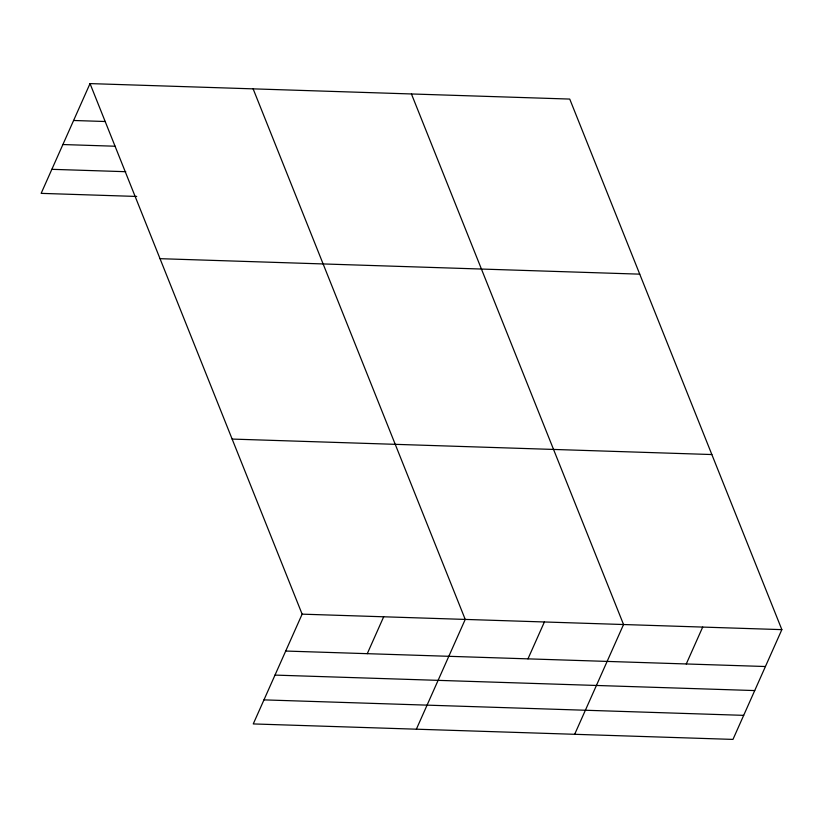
<?xml version="1.0" encoding="UTF-8"?>
<svg xmlns="http://www.w3.org/2000/svg" width="823" height="823" viewBox="0 0 823 823"><rect width="100%" height="100%" fill="white"/><g stroke="black" fill="none" stroke-linecap="round" stroke-linejoin="round"><path stroke-width="1.23" d="M90.026 83.596L302.134 614.153L253.258 723.931L732.974 739.404L781.85 629.636L569.742 99.069L90.026 83.596L41.15 193.364L136.721 196.45M367.264 653.678L383.683 616.787M416.366 729.188L465.232 619.421L253.124 88.853M527.965 658.863L544.394 621.972M574.67 734.301L623.546 624.523L411.438 93.966M686.269 663.966L702.698 627.075M73.597 120.487L105.457 121.516M62.887 144.539L115.138 146.227M51.859 169.322L125.765 171.698M160.022 258.679L639.738 274.152M232.137 439.071L711.854 454.543M302.134 614.153L781.85 629.636M285.704 651.044L765.431 666.517M274.995 675.097L754.722 690.569M263.967 699.879L743.683 715.352"/></g></svg>
